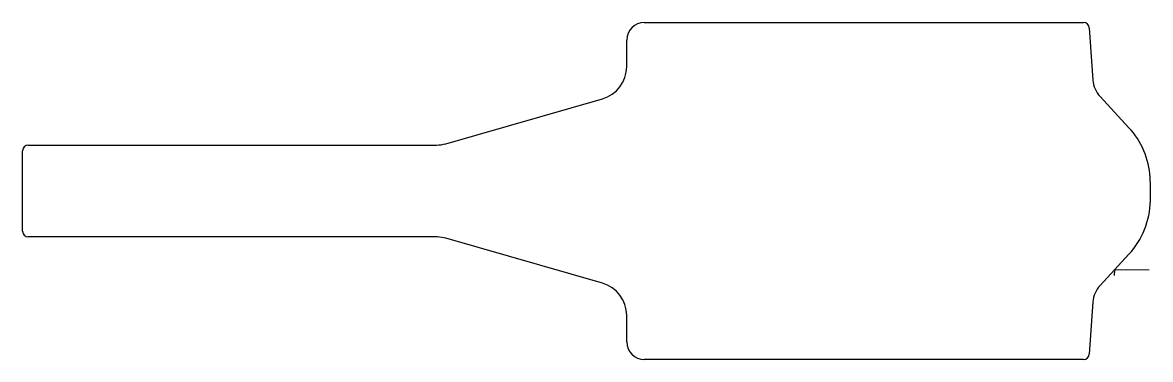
# Model space of a CAD drawing. Header units: metres. Extents: x 450 to 1444, y 988 to 1285.
import ezdxf

# ---------------------------------------------------------------- set-up
doc = ezdxf.new("R2010")
doc.units = ezdxf.units.M

msp = doc.modelspace()

# ---------------------------------------------------------------- linework, layer by layer
at = {"layer": 'TOOL_0'}
for p, q in [((998.234, 1284.963), (1385.413, 1284.963)), ((1390.401, 1280.312), (1393.618, 1234.311)), ((982.734, 1246.096), (982.734, 1269.463)), ((823.149, 1178.106), (961.365, 1217.739)), ((1399.95, 1219.679), (1425.329, 1192.272)), ((455.234, 1176.963), (815.018, 1176.963)), ((450.234, 1100.963), (450.234, 1171.963)), ((816.047, 1095.945), (455.234, 1095.963)), ((961.365, 1055.187), (823.149, 1094.82)), ((1425.329, 1080.657), (1412.639, 1066.953)), ((1412.64, 1066.951), (1399.95, 1053.247)), ((1412.639, 1066.953), (1412.394, 1062.022)), ((1443.22, 1066.71), (1412.64, 1066.951)), ((1393.618, 1038.615), (1390.401, 992.614)), ((982.734, 1003.463), (982.734, 1026.83)), ((1385.413, 987.963), (998.234, 987.963))]:
    msp.add_line(p, q, dxfattribs=at)
for centre, radius, start, end in [((998.234, 1269.463), 15.5, 90, 180), ((1385.401, 1279.95), 5.013, 4.140989, 89.862847), ((953.155, 1246.155), 29.578, 286.115155, 359.885715), ((1417.637, 1236.019), 24.08, 184.067477, 222.733061), ((1373.209, 1144.032), 71.018, 3.61433, 42.786001), ((455.234, 1171.963), 5, 90, 180), ((815.018, 1206.463), 29.5, 270, 285.999554), ((1063.998, 1135.603), 380.307, 358.824043, 1.944748), ((1373.04, 1128.974), 71.195, 317.260906, 359.053541), ((455.234, 1100.963), 5, 180, 270), ((814.921, 1065.855), 30.111, 74.141903, 87.856931), ((953.156, 1026.771), 29.578, 0.114289, 73.886706), ((1417.637, 1036.907), 24.08, 137.266939, 175.932523), ((998.234, 1003.463), 15.5, 180, 270), ((1385.401, 992.976), 5.013, 270.137153, 355.859011)]:
    msp.add_arc(centre, radius, start, end, dxfattribs=at)

doc.saveas('drawing.dxf')
